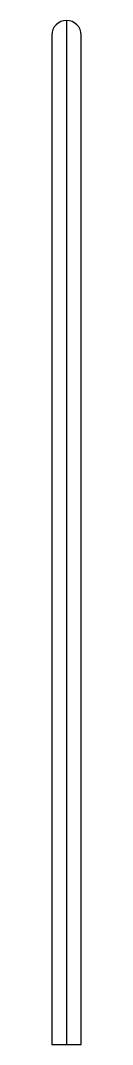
# Model space of a CAD drawing. Header units: millimetres. Extents: x -10 to 10, y 0 to 659.
import ezdxf

# ---------------------------------------------------------------- set-up
doc = ezdxf.new("R2010")
doc.units = ezdxf.units.MM
doc.layers.get('0').update_dxf_attribs({"linetype": 'CONTINUOUS'})

msp = doc.modelspace()

# ---------------------------------------------------------------- linework, layer by layer
for p, q in [((0, 659.5), (0, 0)), ((-9.5, 650), (-9.5, 0)), ((9.5, 0), (9.5, 650)), ((-9.5, 0), (0, 0)), ((0, 0), (9.5, 0))]:
    msp.add_line(p, q)
msp.add_arc((0, 650), 9.5, 0, 180)

doc.saveas('drawing.dxf')
